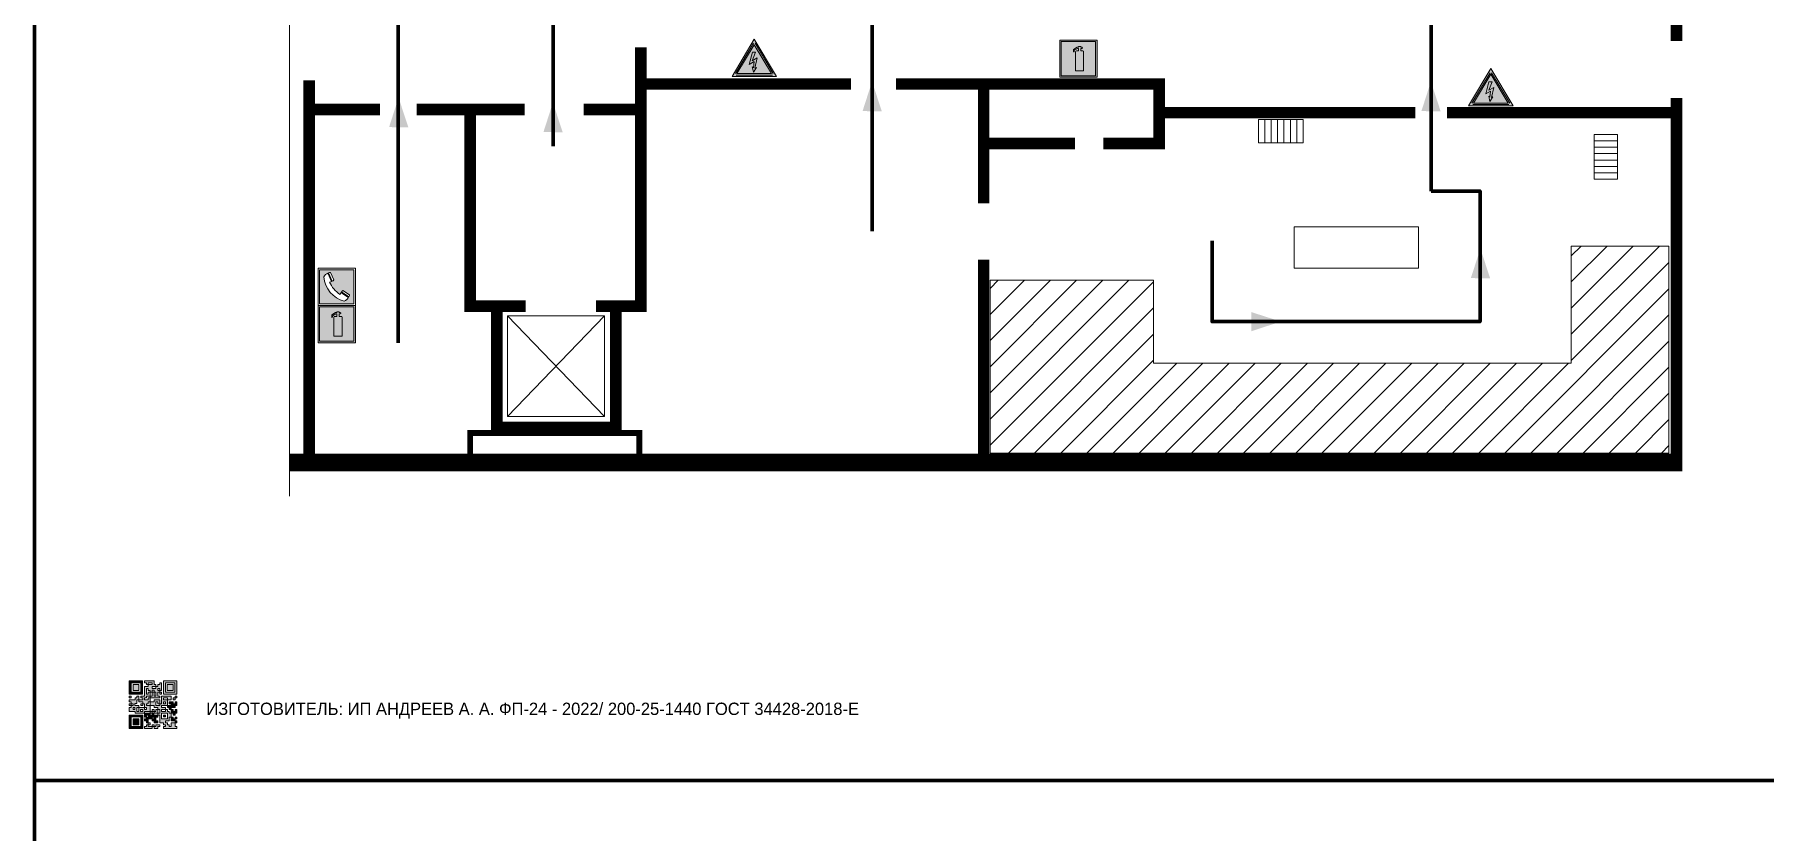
# Model space of a CAD drawing. Header units: millimetres. Extents: x 13114 to 67229, y 22859 to 38520.
# Drawn here: x 18739.7 to 19132.2, y 31675.8 to 31856.5 of the extents above; entities that cross this region are included whole.
import ezdxf

# ---------------------------------------------------------------- set-up
doc = ezdxf.new("R2010")
doc.units = ezdxf.units.MM
doc.layers.add('План_Штампы', color=7, linetype='Continuous')
doc.styles.add('обычный', font='arial.ttf')

# ---------------------------------------------------------------- blocks, each defined once
blk = doc.blocks.new('QR')
at = {"lineweight": 0}
h = blk.add_hatch(color=256, dxfattribs=at)
h.dxf.hatch_style = 1
h.paths.add_polyline_path([(9241.16, 2687.38), (9242.01, 2687.38), (9242.01, 2687.83), (9241.59, 2687.83), (9241.59, 2688.68), (9239.45, 2688.68), (9239.45, 2688.25), (9239.86, 2688.25), (9239.86, 2687.83), (9240.29, 2687.83), (9240.29, 2688.25), (9241.16, 2688.25), (9241.16, 2687.83), (9240.29, 2687.83), (9240.29, 2687.38), (9239.45, 2687.38), (9239.45, 2685.22), (9238.57, 2685.22), (9238.57, 2684.8), (9239.02, 2684.8), (9239.02, 2684.37), (9238.13, 2684.37), (9238.13, 2683.92), (9239.02, 2683.92), (9239.02, 2683.5), (9239.44, 2683.5), (9239.44, 2682.64), (9239.87, 2682.64), (9239.87, 2682.18), (9239.44, 2682.18), (9239.44, 2682.64), (9238.13, 2682.64), (9238.13, 2681.76), (9237.71, 2681.76), (9237.71, 2682.64), (9238.13, 2682.64), (9238.13, 2683.07), (9237.27, 2683.07), (9237.27, 2683.51), (9237.71, 2683.51), (9237.71, 2684.37), (9238.13, 2684.37), (9238.13, 2685.22), (9237.71, 2685.22), (9237.71, 2684.8), (9237.28, 2684.8), (9237.28, 2684.38), (9235.98, 2684.38), (9235.98, 2683.92), (9236.4, 2683.92), (9236.4, 2683.49), (9236.84, 2683.49), (9236.84, 2683.07), (9236.4, 2683.07), (9236.4, 2682.64), (9235.98, 2682.64), (9235.98, 2681.76), (9237.29, 2681.76), (9237.29, 2681.33), (9239.43, 2681.33), (9239.43, 2681.76), (9240.74, 2681.76), (9240.74, 2683.05), (9239.87, 2683.05), (9239.87, 2683.5), (9240.29, 2683.5), (9240.29, 2683.91), (9240.74, 2683.91), (9240.74, 2684.81), (9240.29, 2684.81), (9240.29, 2684.79), (9240.29, 2684.37), (9239.45, 2684.37), (9239.45, 2684.8), (9239.87, 2684.8), (9239.87, 2685.21), (9240.74, 2685.21), (9240.74, 2686.1), (9240.29, 2686.1), (9240.29, 2685.64), (9239.86, 2685.64), (9239.86, 2686.95), (9240.29, 2686.95), (9240.29, 2686.52), (9240.74, 2686.52), (9240.74, 2686.1), (9241.16, 2686.1), (9241.16, 2686.53), (9241.59, 2686.53), (9241.59, 2686.1), (9242.02, 2686.1), (9242.02, 2685.21), (9241.59, 2685.21), (9241.59, 2686.1), (9241.16, 2686.1), (9241.16, 2685.21), (9240.74, 2685.21), (9240.74, 2684.81), (9242.89, 2684.81), (9242.89, 2685.22), (9242.47, 2685.22), (9242.47, 2686.11), (9242.89, 2686.11), (9242.89, 2686.52), (9242.46, 2686.52), (9242.46, 2686.95), (9242.89, 2686.95), (9242.89, 2686.52), (9243.32, 2686.52), (9243.32, 2688.26), (9242.9, 2688.26), (9242.9, 2687.83), (9242.47, 2687.83), (9242.47, 2687.38), (9242.01, 2687.38), (9242.01, 2686.94), (9241.16, 2686.94)])
h.paths.add_polyline_path([(9239.02, 2682.18), (9239.02, 2681.76), (9238.54, 2681.76), (9238.54, 2682.18)], flags=16)
h.paths.add_polyline_path([(9237.27, 2682.65), (9237.27, 2682.19), (9236.83, 2682.19), (9236.83, 2682.65)], flags=16)
h = blk.add_hatch(color=256, dxfattribs=at)
h.dxf.hatch_style = 1
h.paths.add_polyline_path([(9238.15, 2687.83), (9236.83, 2687.83), (9236.83, 2686.52), (9238.15, 2686.52)], flags=0)
h.paths.add_polyline_path([(9239.01, 2685.65), (9239.01, 2688.68), (9235.98, 2688.68), (9235.98, 2685.65)])
h.paths.add_polyline_path([(9236.41, 2686.1), (9236.41, 2688.26), (9238.56, 2688.26), (9238.56, 2686.1)], flags=16)
h.paths.add_polyline_path([(9236.83, 2686.52), (9236.83, 2687.83), (9238.15, 2687.83), (9238.15, 2686.52)], flags=0)
h = blk.add_hatch(color=256, dxfattribs=at)
h.dxf.hatch_style = 1
h.paths.add_polyline_path([(9238.15, 2686.52), (9238.15, 2687.83), (9236.83, 2687.83), (9236.83, 2686.52)])
h.paths.add_polyline_path([(9245.91, 2686.52), (9245.91, 2687.83), (9244.59, 2687.83), (9244.59, 2686.52)], flags=0)
h.paths.add_polyline_path([(9246.77, 2685.65), (9246.77, 2688.68), (9243.74, 2688.68), (9243.74, 2685.65)])
h.paths.add_polyline_path([(9244.17, 2686.1), (9244.17, 2688.26), (9246.32, 2688.26), (9246.32, 2686.1)], flags=16)
h.paths.add_polyline_path([(9244.59, 2686.52), (9244.59, 2687.83), (9245.91, 2687.83), (9245.91, 2686.52)], flags=0)
h = blk.add_hatch(color=256, dxfattribs=at)
h.dxf.hatch_style = 1
h.paths.add_polyline_path([(9243.32, 2686.11), (9242.89, 2686.11), (9242.89, 2685.64), (9243.32, 2685.64)])
h.paths.add_polyline_path([(9239.02, 2683.07), (9239.02, 2683.5), (9238.56, 2683.5), (9238.56, 2683.07)])
h.paths.add_polyline_path([(9236.4, 2684.8), (9236.4, 2685.22), (9235.98, 2685.22), (9235.98, 2684.8)])
h.paths.add_polyline_path([(9236.4, 2683.07), (9236.4, 2683.49), (9235.98, 2683.49), (9235.98, 2683.07)])
h = blk.add_hatch(color=256, dxfattribs=at)
h.dxf.hatch_style = 1
h.paths.add_polyline_path([(9240.75, 2681.76), (9240.75, 2681.35), (9241.17, 2681.35), (9241.17, 2681.76)])
h.paths.add_polyline_path([(9241.6, 2682.18), (9241.17, 2682.18), (9241.17, 2681.76), (9241.6, 2681.76)])
h.paths.add_polyline_path([(9242.47, 2681.34), (9242.47, 2682.19), (9242.02, 2682.19), (9242.02, 2681.76), (9241.6, 2681.76), (9241.6, 2681.34)])
h.paths.add_polyline_path([(9239.87, 2678.3), (9239.44, 2678.3), (9239.44, 2677.89), (9241.17, 2677.89), (9241.17, 2678.3), (9240.28, 2678.3), (9240.28, 2678.73), (9239.87, 2678.73)])
h.paths.add_polyline_path([(9240.75, 2678.73), (9240.75, 2679.19), (9240.28, 2679.19), (9240.28, 2678.73)])
h.paths.add_polyline_path([(9241.6, 2678.73), (9241.17, 2678.73), (9241.17, 2678.3), (9241.6, 2678.3)])
h.paths.add_polyline_path([(9242.02, 2678.3), (9241.6, 2678.3), (9241.6, 2677.89), (9242.48, 2677.89), (9242.48, 2678.31), (9242.9, 2678.31), (9242.9, 2678.73), (9242.02, 2678.73)])
h.paths.add_polyline_path([(9246.36, 2684.37), (9246.36, 2684.79), (9245.93, 2684.79), (9245.93, 2684.37)])
h.paths.add_polyline_path([(9246.78, 2685.2), (9246.36, 2685.2), (9246.36, 2684.79), (9246.78, 2684.79)])
h.paths.add_polyline_path([(9245.91, 2687.83), (9244.59, 2687.83), (9244.59, 2686.52), (9245.91, 2686.52)])
h = blk.add_hatch(color=256, dxfattribs=at)
h.dxf.hatch_style = 1
h.paths.add_polyline_path([(9243.32, 2682.64), (9243.32, 2683.07), (9244.62, 2683.07), (9244.62, 2684.37), (9243.74, 2684.37), (9243.74, 2684.8), (9244.62, 2684.8), (9244.62, 2684.37), (9245.48, 2684.37), (9245.48, 2685.22), (9243.32, 2685.22), (9243.32, 2683.5), (9242.89, 2683.5), (9242.89, 2683.06), (9242.01, 2683.06), (9242.01, 2683.91), (9242.47, 2683.91), (9242.47, 2683.5), (9242.89, 2683.5), (9242.89, 2684.38), (9241.59, 2684.38), (9241.59, 2683.91), (9240.74, 2683.91), (9240.74, 2683.05), (9241.59, 2683.05), (9241.59, 2682.64), (9242.47, 2682.64), (9242.47, 2682.19), (9242.91, 2682.19), (9242.91, 2681.34), (9242.48, 2681.34), (9242.48, 2680.91), (9242.91, 2680.91), (9242.91, 2679.17), (9243.75, 2679.17), (9243.75, 2678.73), (9244.2, 2678.73), (9244.2, 2678.3), (9243.75, 2678.3), (9243.75, 2677.88), (9246.78, 2677.88), (9246.78, 2678.3), (9246.35, 2678.3), (9246.35, 2679.19), (9245.48, 2679.19), (9245.48, 2678.31), (9245.05, 2678.31), (9245.05, 2678.73), (9244.62, 2678.73), (9244.62, 2679.19), (9244.2, 2679.19), (9244.2, 2679.61), (9245.05, 2679.61), (9245.05, 2680.46), (9245.48, 2680.46), (9245.48, 2681.34), (9245.04, 2681.34), (9245.04, 2681.76), (9244.63, 2681.76), (9244.63, 2682.19), (9244.21, 2682.19), (9244.21, 2681.76), (9243.32, 2681.76), (9243.32, 2682.19), (9244.21, 2682.19), (9244.21, 2682.64)])
h.paths.add_polyline_path([(9243.75, 2683.49), (9243.75, 2683.92), (9244.21, 2683.92), (9244.21, 2683.49)], flags=16)
h.paths.add_polyline_path([(9243.32, 2681.34), (9244.63, 2681.34), (9244.63, 2680.04), (9243.32, 2680.04)], flags=16)
h.paths.add_polyline_path([(9243.76, 2680.89), (9244.18, 2680.89), (9244.18, 2680.48), (9243.76, 2680.48)], flags=0)
h = blk.add_hatch(color=256, dxfattribs=at)
h.dxf.hatch_style = 1
h.paths.add_polyline_path([(9235.98, 2680.9), (9235.98, 2677.86), (9239.02, 2677.86), (9239.02, 2680.9)])
h.paths.add_polyline_path([(9238.57, 2680.48), (9238.57, 2678.32), (9236.41, 2678.32), (9236.41, 2680.48)], flags=16)
h.paths.add_polyline_path([(9238.15, 2680.05), (9238.15, 2678.74), (9236.83, 2678.74), (9236.83, 2680.05)], flags=0)
h = blk.add_hatch(color=256, dxfattribs=at)
h.dxf.hatch_style = 1
h.paths.add_polyline_path([(9242.02, 2680.46), (9242.48, 2680.46), (9242.48, 2680.91), (9241.58, 2680.91), (9241.58, 2681.35), (9241.17, 2681.35), (9241.17, 2680.91), (9240.75, 2680.91), (9240.75, 2681.33), (9239.43, 2681.33), (9239.43, 2680.46), (9239.86, 2680.46), (9239.86, 2680.92), (9240.3, 2680.92), (9240.3, 2680.46), (9239.86, 2680.46), (9239.86, 2680.04), (9239.44, 2680.04), (9239.44, 2679.62), (9239.86, 2679.62), (9239.86, 2679.19), (9240.29, 2679.19), (9240.29, 2680.03), (9241.18, 2680.03), (9241.18, 2680.47), (9241.6, 2680.47), (9241.6, 2680.03), (9241.18, 2680.03), (9241.18, 2679.61), (9241.6, 2679.61), (9241.6, 2679.19), (9242.47, 2679.19), (9242.47, 2679.6), (9242.02, 2679.6)])
h = blk.add_hatch(color=256, dxfattribs=at)
h.dxf.hatch_style = 1
h.paths.add_polyline_path([(9244.18, 2680.48), (9244.18, 2680.89), (9243.76, 2680.89), (9243.76, 2680.48)])
h = blk.add_hatch(color=256, dxfattribs=at)
h.dxf.hatch_style = 1
h.paths.add_polyline_path([(9246.36, 2683.07), (9246.78, 2683.07), (9246.78, 2683.92), (9246.36, 2683.92), (9246.36, 2683.49), (9245.92, 2683.49), (9245.92, 2683.92), (9245.06, 2683.92), (9245.06, 2683.49), (9245.48, 2683.49), (9245.48, 2683.07), (9244.62, 2683.07), (9244.62, 2682.65), (9245.05, 2682.65), (9245.05, 2682.18), (9245.48, 2682.18), (9245.48, 2682.65), (9246.36, 2682.65)])
h.paths.add_polyline_path([(9246.78, 2682.18), (9246.36, 2682.18), (9246.36, 2681.75), (9245.92, 2681.75), (9245.92, 2682.18), (9245.48, 2682.18), (9245.48, 2681.34), (9245.48, 2681.34), (9245.94, 2681.34), (9245.94, 2680.91), (9246.36, 2680.91), (9246.36, 2681.34), (9246.78, 2681.34)])
h = blk.add_hatch(color=256, dxfattribs=at)
h.dxf.hatch_style = 1
h.paths.add_polyline_path([(9238.15, 2680.05), (9236.83, 2680.05), (9236.83, 2678.74), (9238.15, 2678.74)])
h = blk.add_hatch(color=256, dxfattribs=at)
h.dxf.hatch_style = 1
h.paths.add_polyline_path([(9245.93, 2680.04), (9245.93, 2680.46), (9245.48, 2680.46), (9245.48, 2679.62), (9246.35, 2679.62), (9246.35, 2680.04)])
h.paths.add_polyline_path([(9246.78, 2680.04), (9246.78, 2680.46), (9246.35, 2680.46), (9246.35, 2680.04)])
h.paths.add_polyline_path([(9246.78, 2679.18), (9246.78, 2679.62), (9246.35, 2679.62), (9246.35, 2679.18)])
for points in [[(9237.71, 2685.22), (9238.13, 2685.22), (9238.13, 2684.37), (9237.71, 2684.37), (9237.71, 2683.51), (9237.27, 2683.51), (9237.27, 2683.07), (9238.13, 2683.07), (9238.13, 2682.64), (9237.71, 2682.64), (9237.71, 2681.76), (9238.13, 2681.76), (9238.13, 2682.64), (9239.44, 2682.64), (9239.44, 2683.5), (9239.02, 2683.5), (9239.02, 2683.07), (9238.56, 2683.07), (9238.56, 2683.5), (9239.02, 2683.5), (9239.02, 2683.92), (9238.13, 2683.92), (9238.13, 2684.37), (9239.02, 2684.37), (9239.02, 2684.8), (9238.57, 2684.8), (9238.57, 2685.22), (9239.45, 2685.22), (9239.45, 2687.38), (9240.29, 2687.38), (9240.29, 2687.83), (9239.86, 2687.83), (9239.86, 2688.25), (9239.45, 2688.25), (9239.45, 2688.68), (9241.59, 2688.68), (9241.59, 2687.83), (9242.01, 2687.83), (9242.01, 2687.38), (9242.47, 2687.38), (9242.47, 2687.83), (9242.9, 2687.83), (9242.9, 2688.26), (9243.32, 2688.26), (9243.32, 2686.52), (9242.89, 2686.52), (9242.89, 2686.11), (9243.32, 2686.11), (9243.32, 2685.64), (9242.89, 2685.64), (9242.89, 2686.11), (9242.47, 2686.11), (9242.47, 2685.22), (9242.89, 2685.22), (9242.89, 2684.81), (9240.74, 2684.81), (9240.74, 2683.91), (9241.59, 2683.91), (9241.59, 2684.38), (9242.89, 2684.38), (9242.89, 2683.5), (9242.47, 2683.5), (9242.47, 2683.91), (9242.01, 2683.91), (9242.01, 2683.06), (9242.89, 2683.06), (9242.89, 2683.5), (9243.32, 2683.5), (9243.32, 2685.22), (9245.48, 2685.22), (9245.48, 2684.37), (9244.62, 2684.37), (9244.62, 2683.07), (9245.48, 2683.07), (9245.48, 2683.49), (9245.06, 2683.49), (9245.06, 2683.92), (9245.92, 2683.92), (9245.92, 2683.49), (9246.36, 2683.49), (9246.36, 2683.92), (9246.78, 2683.92), (9246.78, 2683.07), (9246.36, 2683.07), (9246.36, 2682.65), (9245.48, 2682.65), (9245.48, 2682.18), (9245.92, 2682.18), (9245.92, 2681.75), (9246.36, 2681.75), (9246.36, 2682.18), (9246.78, 2682.18), (9246.78, 2681.34), (9246.36, 2681.34), (9246.36, 2680.91), (9245.94, 2680.91), (9245.94, 2681.34), (9245.48, 2681.34), (9245.48, 2680.46), (9245.93, 2680.46), (9245.93, 2680.04), (9246.35, 2680.04), (9246.35, 2680.46), (9246.78, 2680.46), (9246.78, 2680.04), (9246.78, 2680.04), (9246.35, 2680.04), (9246.35, 2679.62), (9246.78, 2679.62), (9246.78, 2679.18), (9246.35, 2679.18), (9246.35, 2678.3), (9246.78, 2678.3), (9246.78, 2677.88), (9243.75, 2677.88), (9243.75, 2678.3), (9244.2, 2678.3), (9244.2, 2678.73), (9243.75, 2678.73), (9243.75, 2679.17), (9242.91, 2679.17), (9242.91, 2680.91), (9242.48, 2680.91), (9242.48, 2680.46), (9242.02, 2680.46), (9242.02, 2679.6), (9242.47, 2679.6), (9242.47, 2679.19), (9241.6, 2679.19), (9241.6, 2679.61), (9241.18, 2679.61), (9241.18, 2680.03), (9240.29, 2680.03), (9240.29, 2679.19), (9240.75, 2679.19), (9240.75, 2678.73), (9240.28, 2678.73), (9240.28, 2678.3), (9241.17, 2678.3), (9241.17, 2678.73), (9241.6, 2678.73), (9241.6, 2678.3), (9242.02, 2678.3), (9242.02, 2678.73), (9242.9, 2678.73), (9242.9, 2678.31), (9242.48, 2678.31), (9242.48, 2677.89), (9241.6, 2677.89), (9241.6, 2678.3), (9241.17, 2678.3), (9241.17, 2677.89), (9239.44, 2677.89), (9239.44, 2678.3), (9239.87, 2678.3), (9239.87, 2678.73), (9240.28, 2678.73), (9240.28, 2679.19), (9240.29, 2679.19), (9239.86, 2679.19), (9239.86, 2679.62), (9239.44, 2679.62), (9239.44, 2680.04), (9239.86, 2680.04), (9239.86, 2680.46), (9239.43, 2680.46), (9239.43, 2681.33), (9237.29, 2681.33), (9237.29, 2681.76), (9235.98, 2681.76), (9235.98, 2682.64), (9236.4, 2682.64), (9236.4, 2683.07), (9235.98, 2683.07), (9235.98, 2683.49), (9236.4, 2683.49), (9236.4, 2683.92), (9235.98, 2683.92), (9235.98, 2684.38), (9237.28, 2684.38), (9237.28, 2684.8), (9237.71, 2684.8), (9237.71, 2685.22), (9237.92, 2685.22)], [(9240.74, 2685.21), (9239.87, 2685.21), (9239.87, 2684.8), (9239.45, 2684.8), (9239.45, 2684.37), (9240.29, 2684.37), (9240.29, 2684.79), (9240.29, 2684.81), (9240.74, 2684.81), (9240.74, 2685.21), (9239.87, 2685.21)], [(9240.74, 2686.1), (9240.74, 2686.52), (9240.29, 2686.52), (9240.29, 2686.95), (9239.86, 2686.95), (9239.86, 2685.64), (9240.29, 2685.64), (9240.29, 2686.1), (9240.74, 2686.1), (9240.74, 2686.52)], [(9244.62, 2684.37), (9244.62, 2684.8), (9243.74, 2684.8), (9243.74, 2684.37), (9244.62, 2684.37)], [(9240.74, 2683.05), (9240.74, 2681.76), (9239.43, 2681.76), (9239.43, 2681.33), (9240.75, 2681.33), (9240.75, 2681.35), (9240.75, 2680.91), (9241.17, 2680.91), (9241.17, 2681.35), (9241.58, 2681.35), (9241.58, 2680.91), (9242.48, 2680.91), (9242.48, 2681.34), (9242.91, 2681.34), (9242.91, 2682.19), (9242.47, 2682.19), (9242.47, 2682.64), (9241.59, 2682.64), (9241.59, 2683.05), (9240.74, 2683.05)], [(9239.86, 2680.46), (9239.86, 2680.92), (9240.3, 2680.92), (9240.3, 2680.46), (9239.86, 2680.46)], [(9240.74, 2683.91), (9240.29, 2683.91), (9240.29, 2683.5), (9239.87, 2683.5), (9239.87, 2683.05), (9240.74, 2683.05), (9240.74, 2683.91)], [(9241.6, 2681.76), (9242.02, 2681.76), (9242.02, 2682.19), (9242.47, 2682.19), (9242.47, 2681.34), (9241.6, 2681.34), (9241.6, 2681.76)], [(9244.62, 2683.07), (9243.32, 2683.07), (9243.32, 2682.64), (9244.21, 2682.64), (9244.21, 2682.19), (9243.32, 2682.19), (9243.32, 2681.76), (9244.21, 2681.76), (9244.21, 2682.19), (9244.63, 2682.19), (9244.63, 2681.76), (9245.04, 2681.76), (9245.04, 2681.34), (9245.48, 2681.34)], [(9245.48, 2682.18), (9245.05, 2682.18), (9245.05, 2682.65), (9244.62, 2682.65), (9244.62, 2683.07)], [(9245.48, 2682.18), (9245.48, 2681.34)], [(9245.48, 2680.46), (9245.05, 2680.46), (9245.05, 2679.61), (9244.2, 2679.61), (9244.2, 2679.19), (9244.62, 2679.19), (9244.62, 2678.73), (9245.05, 2678.73), (9245.05, 2678.31), (9245.48, 2678.31), (9245.48, 2679.19), (9246.35, 2679.19), (9246.35, 2679.07)], [(9246.35, 2679.62), (9245.48, 2679.62), (9245.48, 2680.46)], [(9245.48, 2680.46), (9245.48, 2679.62), (9246.35, 2679.62), (9246.35, 2680.04), (9245.93, 2680.04), (9245.93, 2680.46), (9245.48, 2680.46), (9245.48, 2679.62)], [(9246.35, 2679.62), (9246.35, 2679.18)]]:
    blk.add_lwpolyline(points, dxfattribs=at)
for points in [[(9235.98, 2685.65), (9239.01, 2685.65), (9239.01, 2688.68), (9235.98, 2688.68)], [(9243.74, 2685.65), (9246.77, 2685.65), (9246.77, 2688.68), (9243.74, 2688.68)], [(9235.98, 2684.8), (9236.4, 2684.8), (9236.4, 2685.22), (9235.98, 2685.22)], [(9236.41, 2688.26), (9238.56, 2688.26), (9238.56, 2686.1), (9236.41, 2686.1)], [(9236.83, 2687.83), (9238.15, 2687.83), (9238.15, 2686.52), (9236.83, 2686.52)], [(9240.29, 2687.83), (9241.16, 2687.83), (9241.16, 2688.25), (9240.29, 2688.25)], [(9240.29, 2688.25), (9241.16, 2688.25), (9241.16, 2687.83), (9240.29, 2687.83)], [(9241.16, 2686.1), (9240.74, 2686.1), (9240.74, 2685.21), (9241.16, 2685.21)], [(9242.01, 2687.38), (9241.16, 2687.38), (9241.16, 2686.94), (9242.01, 2686.94)], [(9241.16, 2687.38), (9242.01, 2687.38), (9242.01, 2686.94), (9241.16, 2686.94)], [(9241.16, 2686.53), (9241.59, 2686.53), (9241.59, 2686.1), (9241.16, 2686.1)], [(9241.59, 2686.1), (9242.02, 2686.1), (9242.02, 2685.21), (9241.59, 2685.21)], [(9242.89, 2686.52), (9242.46, 2686.52), (9242.46, 2686.95), (9242.89, 2686.95)], [(9244.17, 2688.26), (9246.32, 2688.26), (9246.32, 2686.1), (9244.17, 2686.1)], [(9244.59, 2687.83), (9245.91, 2687.83), (9245.91, 2686.52), (9244.59, 2686.52)], [(9245.93, 2684.79), (9246.36, 2684.79), (9246.36, 2684.37), (9245.93, 2684.37)], [(9246.36, 2685.2), (9246.78, 2685.2), (9246.78, 2684.79), (9246.36, 2684.79)], [(9235.98, 2677.86), (9239.02, 2677.86), (9239.02, 2680.9), (9235.98, 2680.9)], [(9236.4, 2683.07), (9236.84, 2683.07), (9236.84, 2683.49), (9236.4, 2683.49)], [(9236.83, 2682.19), (9237.27, 2682.19), (9237.27, 2682.65), (9236.83, 2682.65)], [(9238.54, 2682.18), (9239.02, 2682.18), (9239.02, 2681.76), (9238.54, 2681.76)], [(9239.44, 2682.64), (9239.87, 2682.64), (9239.87, 2682.18), (9239.44, 2682.18)], [(9240.75, 2681.76), (9241.17, 2681.76), (9241.17, 2681.35), (9240.75, 2681.35)], [(9241.17, 2682.18), (9241.6, 2682.18), (9241.6, 2681.76), (9241.17, 2681.76)], [(9243.32, 2680.04), (9244.63, 2680.04), (9244.63, 2681.34), (9243.32, 2681.34)], [(9243.75, 2683.92), (9244.21, 2683.92), (9244.21, 2683.49), (9243.75, 2683.49)], [(9243.76, 2680.89), (9244.18, 2680.89), (9244.18, 2680.48), (9243.76, 2680.48)], [(9236.41, 2680.48), (9238.57, 2680.48), (9238.57, 2678.32), (9236.41, 2678.32)], [(9236.83, 2680.05), (9238.15, 2680.05), (9238.15, 2678.74), (9236.83, 2678.74)], [(9241.18, 2680.03), (9241.6, 2680.03), (9241.6, 2680.47), (9241.18, 2680.47)]]:
    blk.add_lwpolyline(points, close=True, dxfattribs=at)
blk = doc.blocks.new('A$C3AD82952')
at = {"true_color": 0xf5f5ff}
h = blk.add_hatch(color=7, dxfattribs=at)
h.dxf.hatch_style = 1
h.paths.add_polyline_path([(8.21, 8.73, 0.414214), (7.89, 9.05), (7.22, 9.05), (7.22, 9.92), (7.59, 9.92, 1), (7.57, 10.36), (7.22, 10.36), (7.22, 10.6), (6.43, 10.6), (6.43, 10.36), (6.01, 10.36), (4.74, 9.59), (4.74, 8.69), (4.98, 8.73), (4.98, 9.26), (6.12, 9.91), (6.43, 9.91), (6.43, 9.05), (5.76, 9.05, 0.414214), (5.44, 8.73), (5.44, 2.2), (8.21, 2.2)], flags=0)
h.paths.add_polyline_path([(12.8, 12.8), (0, 12.8), (0, 0), (12.8, 0)])
h.paths.add_polyline_path([(0.51, 12.29), (12.29, 12.29), (12.29, 0.51), (0.51, 0.51)], flags=16)
h.paths.add_polyline_path([(4.74, 9.59), (6.01, 10.36), (6.43, 10.36), (6.43, 10.6), (7.22, 10.6), (7.22, 10.36), (7.59, 10.36, -0.94586), (7.59, 9.92), (7.22, 9.92), (7.22, 9.05), (7.89, 9.05, -0.414214), (8.21, 8.73), (8.21, 2.2), (5.44, 2.2), (5.44, 8.73, -0.414214), (5.76, 9.05), (6.43, 9.05), (6.43, 9.91), (6.12, 9.91), (4.98, 9.26), (4.98, 8.73), (4.74, 8.69)], flags=0)
h = blk.add_hatch(color=242)
h.dxf.hatch_style = 1
h.paths.add_polyline_path([(12.29, 12.29), (0.51, 12.29), (0.51, 0.51), (12.29, 0.51)])
h.paths.add_polyline_path([(4.74, 8.69), (4.74, 9.59), (6.01, 10.36), (6.43, 10.36), (6.43, 10.6), (7.22, 10.6), (7.22, 10.36), (7.59, 10.36, -0.94586), (7.59, 9.92), (7.22, 9.92), (7.22, 9.05), (7.89, 9.05, -0.414214), (8.21, 8.73), (8.21, 2.2), (5.44, 2.2), (5.44, 8.73, -0.414214), (5.76, 9.05), (6.43, 9.05), (6.43, 9.91), (6.12, 9.91), (4.98, 9.26), (4.98, 8.73)], flags=16)
h = blk.add_hatch(color=7, dxfattribs=at)
h.dxf.hatch_style = 1
h.paths.add_polyline_path([(8.21, 8.73, 0.414214), (7.89, 9.05), (7.22, 9.05), (7.22, 9.92), (7.59, 9.92, 1), (7.57, 10.36), (7.22, 10.36), (7.22, 10.6), (6.43, 10.6), (6.43, 10.36), (6.01, 10.36), (4.74, 9.59), (4.74, 8.69), (4.98, 8.73), (4.98, 9.26), (6.12, 9.91), (6.43, 9.91), (6.43, 9.05), (5.76, 9.05, 0.414214), (5.44, 8.73), (5.44, 2.2), (8.21, 2.2)])
at = {"color": 242, "lineweight": 5}
for p, q in [((0, 0), (0, 12.8)), ((0, 12.8), (12.8, 12.8)), ((12.8, 0), (12.8, 12.8)), ((6.01, 10.36), (4.74, 9.59)), ((4.74, 9.59), (4.74, 8.69)), ((4.74, 8.69), (4.98, 8.73)), ((4.98, 9.26), (6.12, 9.91)), ((4.98, 8.73), (4.98, 9.26)), ((5.44, 2.2), (5.44, 8.73)), ((5.76, 9.05), (6.43, 9.05)), ((6.01, 10.36), (6.43, 10.36)), ((6.12, 9.91), (6.43, 9.91)), ((7.22, 10.6), (6.43, 10.6)), ((6.43, 10.6), (6.43, 10.36)), ((6.43, 9.91), (6.43, 9.05)), ((7.22, 10.36), (7.22, 10.6)), ((7.59, 10.36), (7.22, 10.36)), ((7.22, 9.05), (7.22, 9.92)), ((7.59, 9.92), (7.22, 9.92)), ((7.89, 9.05), (7.22, 9.05)), ((8.21, 2.2), (8.21, 8.73)), ((0, 0), (12.8, 0)), ((5.44, 2.2), (8.21, 2.2))]:
    blk.add_line(p, q, dxfattribs=at)
blk.add_lwpolyline([(0.51, 12.29), (12.29, 12.29), (12.29, 0.51), (0.51, 0.51)], close=True, dxfattribs=at)
for centre, radius, start, end in [((5.76, 8.73), 0.32, 90, 180), ((7.58, 10.14), 0.223, 273.18746, 86.81254), ((7.89, 8.73), 0.32, 0, 90)]:
    blk.add_arc(centre, radius, start, end, dxfattribs=at)
blk = doc.blocks.new('A$C456E1F9C')
at = {"lineweight": 5}
h = blk.add_hatch(color=242, dxfattribs=at)
h.paths.add_polyline_path([(0.51, -1.47), (0.51, -13.26), (12.29, -13.26), (12.29, -1.47)])
h.paths.add_polyline_path([(5.42, -4.95, -0.254479), (4.78, -5.4), (3.52, -2.53, -0.209735), (4.23, -2.4)], flags=16)
h.paths.add_polyline_path([(8.53, -8.6), (10.87, -10.17), (10.54, -10.76), (8.03, -9.13, -0.192251)], flags=16)
h.paths.add_polyline_path([(4.61, -5.49, 0.005518), (3.87, -5.72, 0.128647), (7.49, -10.01, 0.00809), (7.83, -9.33), (10.47, -10.97, -0.16736), (8.99, -12.25, -0.327862), (1.95, -3.95, -0.166952), (3.36, -2.62)], flags=16)
at = {"color": 242, "lineweight": 5}
for p, q in [((0, -13.77), (0, -0.97)), ((12.8, -0.97), (0, -0.97)), ((4.61, -5.49), (3.36, -2.62)), ((3.52, -2.53), (4.78, -5.4)), ((4.23, -2.4), (5.42, -4.95)), ((12.8, -13.77), (12.8, -0.97)), ((7.83, -9.33), (10.47, -10.97)), ((8.03, -9.13), (10.54, -10.76)), ((10.81, -10.12), (8.53, -8.6)), ((10.54, -10.76), (10.8, -10.3)), ((10.8, -10.3), (10.81, -10.12)), ((0, -13.77), (12.8, -13.77))]:
    blk.add_line(p, q, dxfattribs=at)
blk.add_lwpolyline([(0.51, -1.47), (12.29, -1.47), (12.29, -13.26), (0.51, -13.26)], close=True, dxfattribs=at)
for centre, radius, start, end in [((4.59, -5.34), 2.99, 114.28453, 152.19739), ((11.12, -3.31), 9.19, 183.99153, 256.60086), ((4.02, -3.27), 0.891, 76.32839, 123.70924), ((14.98, -39.1), 35.17, 107.14873, 108.41345), ((13.86, -0.94), 11.08, 205.55365, 234.87622), ((4.68, -4.59), 0.824, 276.9621, 334.07228), ((-13.31, 0.8), 23.44, 332.54871, 334.40268), ((8.94, -9.5), 0.989, 114.40924, 157.93883), ((7.87, -9.46), 3, 291.92908, 329.9329)]:
    blk.add_arc(centre, radius, start, end, dxfattribs=at)
blk = doc.blocks.new('A$C3E6D3DDE')
at = {"lineweight": 5}
h = blk.add_hatch(color=40, dxfattribs=at)
h.paths.add_polyline_path([(24.1, 1.45), (16.46, -11.35), (31.74, -11.35)])
h.paths.add_polyline_path([(24.09, -0.46), (30.03, -10.41), (18.14, -10.41)], flags=16)
h.paths.add_polyline_path([(24.54, -3.08), (23.41, -6.02), (25.13, -5.01), (24.33, -8.5), (24.82, -8.27), (23.79, -9.86), (23.4, -8.04), (23.8, -8.43), (24.04, -6.29), (22.39, -7.25), (23.44, -3.08)], flags=0)
h = blk.add_hatch(color=256, dxfattribs=at)
h.paths.add_polyline_path([(24.37, 0.03, 0.567511), (23.82, 0.03), (17.59, -10.4, 0.582454), (17.86, -10.88), (30.32, -10.88, 0.582149), (30.6, -10.4)])
h.paths.add_polyline_path([(24.09, -0.46), (18.14, -10.41), (30.03, -10.41)], flags=16)
h.paths.add_polyline_path([(24.54, -3.08), (23.41, -6.02), (25.13, -5.01), (24.33, -8.5), (24.82, -8.27), (23.79, -9.86), (23.4, -8.04), (23.8, -8.43), (24.04, -6.29), (22.39, -7.25), (23.44, -3.08)], flags=0)
h = blk.add_hatch(color=40, dxfattribs=at)
h.paths.add_polyline_path([(24.09, -0.46), (18.14, -10.41), (30.03, -10.41)])
h.paths.add_polyline_path([(24.82, -8.27), (23.79, -9.86), (23.4, -8.04), (23.8, -8.43), (24.04, -6.29), (22.39, -7.25), (23.44, -3.08), (24.54, -3.08), (23.41, -6.02), (25.13, -5.01), (24.33, -8.5)], flags=16)
at = {"color": 40, "lineweight": 5}
for p, q in [((16.46, -11.35), (24.1, 1.45)), ((24.1, 1.45), (31.74, -11.35))]:
    blk.add_line(p, q, dxfattribs=at)
at = {"lineweight": 5}
for p, q in [((17.59, -10.4), (23.82, 0.03)), ((24.37, 0.03), (30.6, -10.4)), ((18.14, -10.41), (24.09, -0.46)), ((23.44, -3.08), (22.39, -7.25)), ((23.41, -6.02), (24.54, -3.08)), ((25.13, -5.01), (23.41, -6.02)), ((24.54, -3.08), (23.44, -3.08)), ((24.09, -0.46), (30.03, -10.41)), ((24.33, -8.5), (25.13, -5.01)), ((17.86, -10.88), (30.32, -10.88)), ((18.14, -10.41), (30.03, -10.41)), ((22.39, -7.25), (24.04, -6.29)), ((23.8, -8.43), (23.4, -8.04)), ((23.4, -8.04), (23.79, -9.86)), ((23.79, -9.86), (24.82, -8.27)), ((24.04, -6.29), (23.8, -8.43)), ((24.82, -8.27), (24.33, -8.5))]:
    blk.add_line(p, q, dxfattribs=at)
at = {"color": 50, "lineweight": 5}
blk.add_line((31.74, -11.35), (16.46, -11.35), dxfattribs=at)

msp = doc.modelspace()

# ---------------------------------------------------------------- hatches: boundary and pattern name
at = {"lineweight": 0}
h = msp.add_hatch(dxfattribs=at)
h.set_pattern_fill('ANSI31', color=256, scale=1.32)
h.set_pattern_definition([(45, (-3764.2215, 21121.8077), (-2.9634845, 2.9634845), [])])
h.paths.add_polyline_path([(19110.52, 31761.6), (19110.52, 31808.53), (19088.36, 31808.53), (19088.36, 31800.77), (19088.36, 31782), (18993.58, 31782), (18993.58, 31800.77), (18956.51, 31800.77), (18956.51, 31761.6)])

# ---------------------------------------------------------------- linework, layer by layer
at = {"color": 1, "lineweight": 100}
for points in [[(18739.68, 32082.29), (19339.68, 32082.29), (19339.68, 31687.29), (18739.68, 31687.29)], [(18739.68, 31687.29), (19339.68, 31687.29), (19339.68, 31292.29), (18739.68, 31292.29)]]:
    msp.add_lwpolyline(points, close=True, dxfattribs=at)
at = {"lineweight": 0}
for points in [[(18797.55, 31961.66), (18797.55, 31751.79)], [(18956.51, 31800.77), (18993.58, 31800.77), (18993.58, 31782), (19088.36, 31782), (19088.36, 31800.77), (19088.36, 31808.53), (19110.52, 31808.53), (19110.52, 31761.6), (18956.51, 31761.6), (18956.51, 31800.77), (18993.58, 31800.77)], [(18847.01, 31769.86), (18869, 31792.7)], [(18847.01, 31792.7), (18869, 31769.86)]]:
    msp.add_lwpolyline(points, dxfattribs=at)
at = {"color": 126, "lineweight": 100, "true_color": 0x008754}
for points in [[(18822.18, 31888.02), (18822.18, 31786.62)], [(18857.34, 31831.23), (18857.34, 31862.95)], [(18929.73, 31862.95), (18929.73, 31811.94)], [(19056.53, 31862.95), (19056.53, 31821)], [(19006.86, 31809.7), (19006.86, 31791.4), (19067.67, 31791.4), (19067.67, 31821), (19056.53, 31821)]]:
    msp.add_lwpolyline(points, dxfattribs=at)
at = {"lineweight": 0}
for points, const_width in [([(19112.25, 31855.03), (19112.25, 31860)], 2.64), ([(18877.22, 31853.62), (18877.22, 31839.55), (18864.27, 31839.55)], 2.64), ([(18801.98, 31759.45), (18801.98, 31846.13)], 2.64), ([(18877.22, 31845.3), (18924.92, 31845.3)], 2.64), ([(18935.15, 31845.3), (18994.85, 31845.3), (18994.85, 31838.8), (19052.99, 31838.8)], 2.64), ([(18955.02, 31845.3), (18955.02, 31818.25)], 2.64), ([(19112.25, 31759.45), (19112.25, 31842.15)], 2.64), ([(18801.98, 31839.55), (18818.06, 31839.55)], 2.64), ([(18850.87, 31839.55), (18826.38, 31839.55)], 2.64), ([(18844.59, 31794.92), (18838.5, 31794.92), (18838.5, 31839.55)], 2.64), ([(18877.22, 31839.55), (18877.22, 31794.92), (18867.05, 31794.92)], 2.64), ([(18994.85, 31838.8), (18994.85, 31831.77), (18982.16, 31831.77)], 2.64), ([(19060.18, 31838.8), (19112.47, 31838.8)], 2.64), ([(18975.73, 31831.77), (18955.02, 31831.77)], 2.64), ([(18955.02, 31805.49), (18955.02, 31760.36)], 2.64), ([(18851.11, 31794.92), (18844.59, 31794.92), (18844.59, 31767.4), (18871.54, 31767.4), (18871.54, 31794.92)], 2.64), ([(18838.5, 31759.45), (18838.5, 31766.15), (18876.9, 31766.15), (18876.9, 31759.34)], 1.32), ([(18797.58, 31759.45), (19113.56, 31759.45)], 3.96)]:
    msp.add_lwpolyline(points, dxfattribs=dict(at, const_width=const_width))
for points in [[(19017.35, 31837.23), (19017.35, 31831.96), (19018.8, 31831.96), (19018.8, 31837.23)], [(19018.8, 31837.23), (19018.8, 31831.96), (19020.26, 31831.96), (19020.26, 31837.23)], [(19020.26, 31837.23), (19020.26, 31831.96), (19021.71, 31831.96), (19021.71, 31837.23)], [(19021.71, 31837.23), (19021.71, 31831.96), (19023.16, 31831.96), (19023.16, 31837.23)], [(19023.16, 31837.23), (19023.16, 31831.96), (19024.62, 31831.96), (19024.62, 31837.23)], [(19024.62, 31837.23), (19024.62, 31831.96), (19026.07, 31831.96), (19026.07, 31837.23)], [(19026.07, 31837.23), (19026.07, 31831.96), (19027.52, 31831.96), (19027.52, 31837.23)], [(19093.56, 31832.42), (19098.83, 31832.42), (19098.83, 31833.87), (19093.56, 31833.87)], [(19093.56, 31830.96), (19098.83, 31830.96), (19098.83, 31832.42), (19093.56, 31832.42)], [(19093.56, 31829.51), (19098.83, 31829.51), (19098.83, 31830.96), (19093.56, 31830.96)], [(19093.56, 31828.06), (19098.83, 31828.06), (19098.83, 31829.51), (19093.56, 31829.51)], [(19093.56, 31826.61), (19098.83, 31826.61), (19098.83, 31828.06), (19093.56, 31828.06)], [(19093.56, 31825.15), (19098.83, 31825.15), (19098.83, 31826.61), (19093.56, 31826.61)], [(19093.56, 31823.7), (19098.83, 31823.7), (19098.83, 31825.15), (19093.56, 31825.15)], [(19025.49, 31812.92), (19053.71, 31812.92), (19053.71, 31803.52), (19025.49, 31803.52)], [(18847.01, 31769.86), (18869, 31769.86), (18869, 31792.7), (18847.01, 31792.7)]]:
    msp.add_lwpolyline(points, close=True, dxfattribs=at)
at = {"layer": 'План_Штампы', "color": 126, "true_color": 0x008754}
for points in [[(18931.9, 31839.13), (18927.54, 31839.14), (18929.7, 31845.84)], [(19058.7, 31839.13), (19054.34, 31839.14), (19056.5, 31845.84)], [(18824.47, 31835.5), (18820.11, 31835.51), (18822.27, 31842.21)], [(18859.49, 31834.37), (18855.13, 31834.38), (18857.29, 31841.08)], [(19069.93, 31801.25), (19065.56, 31801.26), (19067.73, 31807.96)], [(19015.73, 31789.21), (19015.74, 31793.57), (19022.44, 31791.41)]]:
    msp.add_solid(points, dxfattribs=at)

# ---------------------------------------------------------------- block references
at = {"xscale": 0.6600000000000001, "yscale": 0.6600000000000001, "zscale": 0.6600000000000001}
for name, p in [('A$C3E6D3DDE', (18887.07, 31854.52)), ('A$C3AD82952', (18972.29, 31846.83)), ('A$C3E6D3DDE', (19054.19, 31847.84)), ('A$C456E1F9C', (18804.02, 31804.15)), ('A$C3AD82952', (18804.02, 31786.62))]:
    msp.add_blockref(name, p, dxfattribs=at)
at = {"color": 22, "lineweight": 100, "true_color": 0xbb1e10}
msp.add_blockref('QR', (9525.19, 29021.24), dxfattribs=at)

# ---------------------------------------------------------------- texts
at = {"lineweight": 0, "insert": (18852.69, 31703.17), "char_height": 2.8, "width": 191.3484, "attachment_point": 5, "style": 'обычный'}
msp.add_mtext('\\pi-8.4,l8.4,t8.4;{\\fProxima Nova Rg|b0|i0|c204|p2;ИЗГОТОВИТЕЛЬ: ИП АНДРЕЕВ А. А.\\fProxima Nova Rg|b0|i0|c0|p2; \\fProxima Nova Rg|b0|i0|c204|p2;ФП-24 - 2022/ 200-25-1440 ГОСТ 34428-2018-Е\\H1.2266x; }', dxfattribs=at)

doc.saveas('drawing.dxf')
